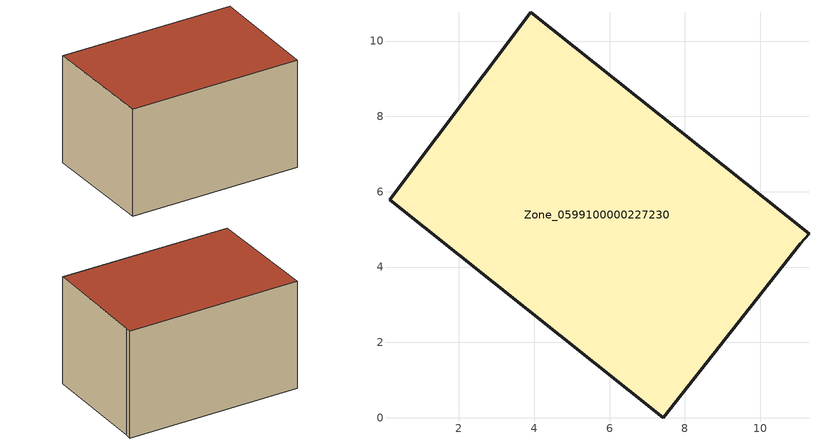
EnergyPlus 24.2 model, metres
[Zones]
Zone_0599100000227230
 floor ground (C_G): 11.06,4.62 7.43,0 0.16,5.78 3.9,10.77 11.29,4.88 z0.44
 wall outside (C_F): 0.16,5.78 7.43,0 11.06,4.62 11.29,4.88 3.9,10.77 0.16,5.78 z0.44:6.35
 roof outside (C_R): 7.43,0 11.06,4.62 11.29,4.88 3.9,10.77 0.16,5.78 z6.35
[BUILDING]
Pand.0599100000227230: North Axis=0; Terrain=City; Loads Convergence Tolerance Value=0.04; Temperature Convergence Tolerance Value=0.4; Solar Distribution=FullExterior; Maximum Number of Warmup Days=25; Minimum Number of Warmup Days=1
[Site:Location]
Rotterdam.The.Hague.AP_ZH_NLD Design_Conditions: Latitude=51.96; Longitude=4.45; Time Zone=1; Elevation=-4.5
[SITE:GROUNDTEMPERATURE:BUILDINGSURFACE]
18, 18, 18, 18, 18, 18, 18, 18, 18, 18, 18, 18
[MATERIAL] Thermal Absorptance=0.9; Solar Absorptance=0.7; Visible Absorptance=0.7
Name | Roughness | Thickness | Conductivity | Density | Specific Heat
G.TI.1946-1964 | MediumSmooth | 0.15 | 1 | 540 | 1210
F.TI.1946-1964 | Rough | 0.3 | 0.857143 | 1920 | 840
R.TI.1946-1964 | MediumRough | 0.2 | 0.277778 | 1500 | 1000
[CONSTRUCTION]
C_G: G.TI.1946-1964
C_F: F.TI.1946-1964
C_R: R.TI.1946-1964
[ZONE]
Zone_0599100000227230: Type=1; Multiplier=1; Ceiling Height=Autocalculate; Volume=Autocalculate; Floor Area=autocalculate; Part of Total Floor Area=Yes
[ZONEINFILTRATION:DESIGNFLOWRATE]
Infil_Zone_0599100000227230: Zone or ZoneList or Space or SpaceList=Zone_0599100000227230; Schedule=AlwaysOn; Design Flow Rate Calculation Method=Flow/Area; Flow Rate per Floor Area=0.003; Constant Term Coefficient=1; Temperature Term Coefficient=0; Velocity Term Coefficient=0; Velocity Squared Term Coefficient=0
[HVACTEMPLATE:ZONE:IDEALLOADSAIRSYSTEM]
Zone_0599100000227230: Maximum Heating Supply Air Temperature=50; Minimum Cooling Supply Air Temperature=13; Maximum Heating Supply Air Humidity Ratio=0.0156; Minimum Cooling Supply Air Humidity Ratio=0.0077; Heating Limit=NoLimit; Cooling Limit=NoLimit; Dehumidification Control Type=ConstantSensibleHeatRatio; Cooling Sensible Heat Ratio=0.7; Dehumidification Setpoint=60; Humidification Control Type=None; Humidification Setpoint=30; Outdoor Air Method=None; Outdoor Air Flow Rate per Person=0.00944; Outdoor Air Flow Rate per Zone Floor Area=0; Outdoor Air Flow Rate per Zone=0; Demand Controlled Ventilation Type=None; Outdoor Air Economizer Type=NoEconomizer; Heat Recovery Type=None; Sensible Heat Recovery Effectiveness=0.7; Latent Heat Recovery Effectiveness=0.65
[ZONECONTROL:THERMOSTAT]
ThermostatControl_Zone_0599100000227230: Zone or ZoneList=Zone_0599100000227230; Control Type Schedule=DualSetpointControlType; Control 1=Thermostat_Zone_0599100000227230; Temperature Difference Between Cutout And Setpoint=0
[THERMOSTATSETPOINT:DUALSETPOINT]
Thermostat_Zone_0599100000227230: Heating Setpoint Temperature Schedule=HeatingSetpoint_Zone_0599100000227230; Cooling Setpoint Temperature Schedule=CoolingSetpoint_Zone_0599100000227230
[SCHEDULE:COMPACT]
HeatingSetpoint_Zone_0599100000227230: Through: 12/31, For: AllDays, Until: 24:00, 21
CoolingSetpoint_Zone_0599100000227230: Through: 12/31, For: AllDays, Until: 24:00, 24
DualSetpointControlType: Through: 12/31, For: AllDays, Until: 24:00, 4
AlwaysOn: Through: 12/31, For: AllDays, Until: 24:00, 1
